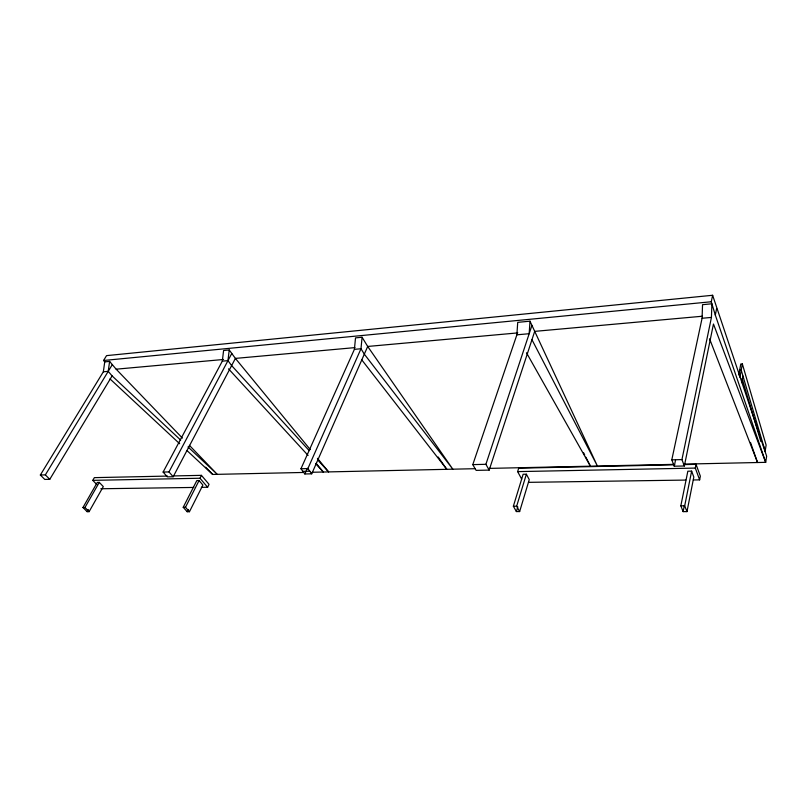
<?xml version="1.0" encoding="UTF-8"?>
<svg xmlns="http://www.w3.org/2000/svg" width="807" height="807" viewBox="0 0 807 807"><rect width="100%" height="100%" fill="white"/><g stroke="black" fill="none" stroke-linecap="round" stroke-linejoin="round"><path stroke-width="1.21" d="M684.346 465.992L681.935 459.597L711.431 317.423L711.885 303.785L702.544 304.673L702.08 318.261L671.797 459.839L674.259 466.204L684.346 465.992L713.469 324.031L765.702 462.34L683.731 464.136M529.987 321.186L529.17 333.715L516.873 334.814L517.721 322.356L529.987 321.186L597.392 466.022L531.954 339.686M362.081 337.245L360.991 348.755L307.87 468.585L311.734 473.82L367.699 346.455L362.081 337.245L355.514 337.881L354.414 349.34L300.961 468.746L304.854 473.971L311.734 473.82M309.212 450.649L231.629 365.591L227.967 360.638L229.228 349.956L223.589 350.5L222.318 361.143L163.115 472.065L167.331 476.856L173.182 476.735L235.402 358.409L354.939 347.615M104.739 361.869L109.611 361.405L108.219 371.351L112.102 375.901L49.772 479.328L44.768 479.429L40.35 475.01L103.346 371.785L104.739 361.869L103.568 360.487L106.554 355.625L712.631 295.271L766.65 456.197L765.702 462.34L715.305 315.063L711.27 301.757L712.631 295.271M765.107 451.638L766.125 445.101L742.339 363.927L740.776 364.028L738.788 375.033M763.543 447.038L763.684 446.16M741.734 382.659L742.924 375.941M739.928 377.333L742.339 363.927M693.344 479.963L699.639 479.872L700.355 476.16L696.048 464.348L683.468 464.62M699.639 479.872L695.311 468.08L696.048 464.348M686.979 511.618L693.818 477.028L691.629 471.137L687.836 471.207L680.836 505.818L683.126 511.618L686.979 511.618L684.699 505.807L691.629 471.137M683.126 511.618L684.366 505.454M715.305 315.063L716.636 308.597M674.259 466.204L675.55 460.061M519.637 511.567L529.251 479.62L526.376 474.203L523.138 474.264L513.363 506.211L516.369 511.567L519.637 511.567L516.651 506.211L526.376 474.203M516.369 511.567L517.801 506.836M521.715 479.176L517.64 471.621L518.699 468.191L674.662 464.812M517.68 332.454L472.791 464.62L476.11 470.37L489.173 470.098L534.688 331.374L702.292 316.243M489.173 470.098L485.895 464.307L531.934 325.392M304.854 473.971L307.396 468.231M201.336 487.337L207.621 487.246L209.063 484.361L201.437 475.343L173.727 475.938M189.443 511.729L202.9 485.047L199.067 480.558L196.817 480.599L183.219 507.28L187.174 511.729L189.443 511.729L185.489 507.27L183.219 507.28M187.174 511.729L188.303 509.499M167.422 476.08L94.348 477.643L92.795 480.357L199.975 478.238L201.437 475.343M185.489 507.27L199.067 480.558M163.115 472.065L168.976 471.924L231.78 353.446M87.095 511.668L89.093 511.678L103.296 486.601L99.281 482.384L97.294 482.425L82.96 507.502L87.095 511.668L88.326 509.499M82.96 507.502L84.957 507.492L99.281 482.384M40.35 475.01L45.353 474.889L112.314 364.613M103.568 360.487L711.27 301.757M109.611 361.405L116.147 369.182L223.539 359.478M517.489 332.928L367.699 346.455L452.818 469.19L364.32 354.152L360.991 348.755L354.414 349.34M103.346 371.785L108.219 371.351M222.318 361.143L227.967 360.638M702.08 318.261L711.431 317.423M739.646 370.252L741.219 370.151L765.177 451.204M300.961 468.746L307.87 468.585M472.791 464.62L485.895 464.307M671.797 459.839L681.935 459.597M302.918 471.369L309.807 471.207M186.982 450.558L212.645 474.445L303.371 472.458M312.107 472.266L475.333 468.696M489.092 468.393L673.714 464.358M517.64 471.621L695.311 468.08M528.494 482.344L685.799 480.074M100.825 488.76L193.801 487.438M513.363 506.211L516.651 506.211M680.836 505.818L684.699 505.807M109.984 378.887L179.648 443.729M112.102 375.901L180.687 440.108M188.011 446.947L217.275 474.345L189.373 445.333M45.353 474.889L49.772 479.328M84.957 507.492L89.093 511.678M205.654 467.213L212.645 474.445M116.147 369.182L182.402 438.08M92.795 480.357L96.81 484.563M228.532 368.849L308.103 455.441M315.719 463.732L323.345 472.024L316.142 463.319M317.645 459.889L328.6 471.903L317.454 458.326M168.976 471.924L173.182 476.735M199.975 478.238L207.621 487.246M310.281 449.6L235.402 358.409L229.228 349.956M361.597 359.65L446.796 469.321L438.161 456.994M526.467 352.74L590.421 466.174L585.852 457.186M583.572 452.697L584.712 454.946M709.585 338.839L757.551 462.522L750.49 442.418M742.077 378.412L760.789 441.439"/></g></svg>
